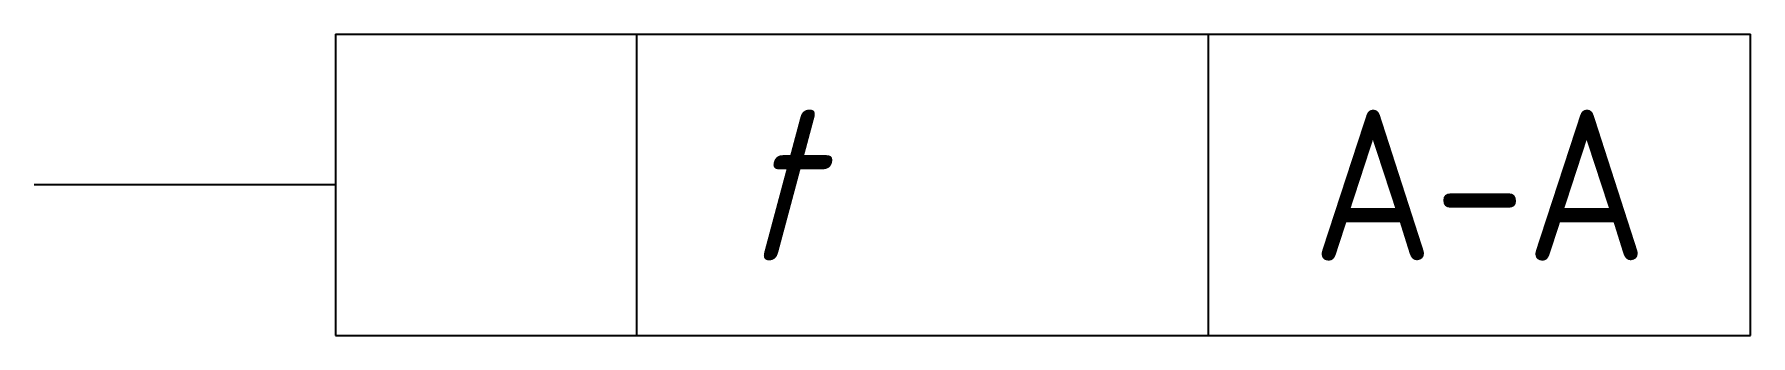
# Model space of a CAD drawing. Header units: millimetres. Extents: x 81.9 to 110.4, y 114.7 to 119.7.
import ezdxf
from ezdxf.enums import TextEntityAlignment as Align

# ---------------------------------------------------------------- set-up
doc = ezdxf.new("R2010")
doc.units = ezdxf.units.MM
doc.layers.add('00.1-SYMBOLS', color=3, linetype='Continuous')
doc.styles.add('Latin', font='isocp.shx')

msp = doc.modelspace()

# ---------------------------------------------------------------- linework, layer by layer
at = {"layer": '00.1-SYMBOLS'}
for p, q in [((86.9, 119.664), (110.4, 119.664)), ((86.9, 119.664), (86.9, 114.664)), ((91.9, 119.664), (91.9, 114.664)), ((101.4, 114.664), (101.4, 119.664)), ((110.4, 114.664), (110.4, 119.664)), ((86.9, 117.164), (81.9, 117.164)), ((86.9, 114.664), (110.4, 114.664))]:
    msp.add_line(p, q, dxfattribs=at)

# ---------------------------------------------------------------- texts
at = {"layer": '00.1-SYMBOLS', "color": 2, "style": 'Latin', "oblique": 15}
msp.add_text('t', height=2.5, dxfattribs=at).set_placement((93.648, 115.164), align=Align.BOTTOM_LEFT)
at = {"layer": '00.1-SYMBOLS', "color": 2, "style": 'Latin'}
msp.add_text('A-A', height=2.5, dxfattribs=at).set_placement((105.9, 117.164), align=Align.MIDDLE_CENTER)

doc.saveas('drawing.dxf')
